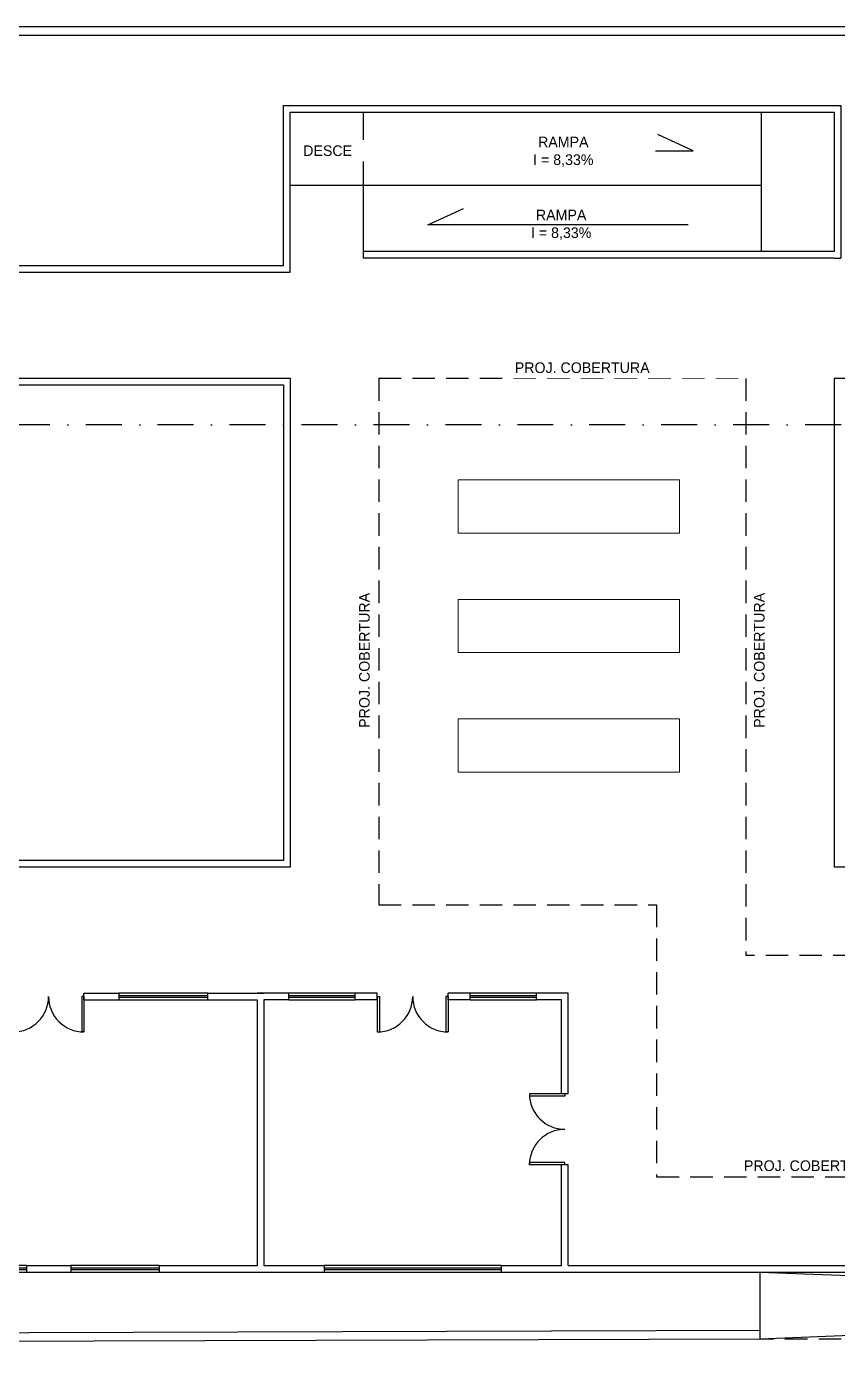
# Model space of a CAD drawing. Header units: centimetres. Extents: x 0 to 1084401, y -139216 to 99734.
# Drawn here: x 850842 to 852676, y -25076 to -22086 of the extents above; entities that cross this region are included whole.
import ezdxf

# ---------------------------------------------------------------- set-up
doc = ezdxf.new("R2010")
doc.units = ezdxf.units.CM
doc.header["$LTSCALE"] = 4
doc.linetypes.add('DASHDOT', pattern=[25.4, 12.7, -6.35, 0, -6.35])
doc.linetypes.add('HIDDENX2', pattern=[19.05, 12.7, -6.35])
for name, color, linetype in [('0.1', 1, 'Continuous'), ('0.2', 2, 'Continuous'), ('0.4', 4, 'Continuous'), ('0.6', 6, 'Continuous'), ('02-CONT', 2, 'Continuous'), ('B-CORTE', 4, 'DASHDOT'), ('C-TEXTO-02', 2, 'Continuous'), ('VISTA3', 3, 'Continuous')]:
    doc.layers.add(name, color=color, linetype=linetype)
doc.styles.add('Símbolos', font='ERASLGHT.TTF')

# ---------------------------------------------------------------- blocks, each defined once
blk = doc.blocks.new('1_00')
for p, q in [((-129.2, 59.1), (-129.2, 109.1)), ((-129.2, 109.1), (-126.2, 109.1)), ((-126.2, 59.1), (-126.2, 109.1)), ((-29.2, 109.1), (-32.2, 109.1)), ((-32.2, 59.1), (-32.2, 109.1)), ((-29.2, 59.1), (-29.2, 109.1)), ((-129.2, 59.1), (-126.2, 59.1)), ((-29.2, 59.1), (-32.2, 59.1))]:
    blk.add_line(p, q)
at = {"color": 1}
for centre, start, end in [((-129.2, 59.1), 0, 90), ((-29.2, 59.1), 90, 180)]:
    blk.add_arc(centre, 50, start, end, dxfattribs=at)

msp = doc.modelspace()

# ---------------------------------------------------------------- linework, layer by layer
at = {"layer": '0.1'}
for p, q in [((851603.217, -22279.58), (851603.217, -22594.576)), ((852503.217, -22279.58), (852503.217, -22594.576)), ((851438.217, -22444.576), (852503.217, -22444.576))]:
    msp.add_line(p, q, dxfattribs=at)
at = {"layer": '0.1', "linetype": 'HIDDENX2'}
for p, q in [((851638.217, -22881.112), (852468.217, -22881.112)), ((852468.217, -22881.112), (852468.217, -24185.58))]:
    msp.add_line(p, q, dxfattribs=at)
for points in [[(851638.217, -22881.112), (851638.217, -24070.58)], [(851638.217, -24070.58), (852266.62, -24070.58), (852266.62, -24685.58), (852945.217, -24685.58), (852945.217, -24185.58), (852468.217, -24185.58)], [(856341.463, -25041.884), (852500.92, -25052.383)]]:
    msp.add_lwpolyline(points, dxfattribs=at)
at = {"layer": '0.1', "lineweight": 9}
for points in [[(851818.217, -23230.846), (852318.217, -23230.846), (852318.217, -23110.846), (851818.217, -23110.846)], [(851818.217, -23500.846), (852318.217, -23500.846), (852318.217, -23380.846), (851818.217, -23380.846)], [(851818.217, -23770.846), (852318.217, -23770.846), (852318.217, -23650.846), (851818.217, -23650.846)]]:
    msp.add_lwpolyline(points, close=True, dxfattribs=at)
at = {"layer": '0.2'}
for p, q in [((851251.818, -24270.58), (851051.818, -24270.58)), ((851585.019, -24270.58), (851435.019, -24270.58)), ((851995.019, -24270.58), (851845.019, -24270.58)), ((851251.818, -24276.58), (851051.818, -24276.58)), ((851051.818, -24279.58), (851251.818, -24279.58)), ((851051.818, -24285.58), (851251.818, -24285.58)), ((851585.019, -24276.58), (851435.019, -24276.58)), ((851435.019, -24279.58), (851585.019, -24279.58)), ((851435.019, -24285.58), (851585.019, -24285.58)), ((851995.019, -24276.58), (851845.019, -24276.58)), ((851845.019, -24279.58), (851995.019, -24279.58)), ((851845.019, -24285.58), (851995.019, -24285.58)), ((850841.818, -24885.58), (850641.818, -24885.58)), ((850841.818, -24891.58), (850641.818, -24891.58)), ((850641.818, -24894.58), (850841.818, -24894.58)), ((850641.818, -24900.58), (850841.818, -24900.58)), ((851141.818, -24885.58), (850941.818, -24885.58)), ((851141.818, -24891.58), (850941.818, -24891.58)), ((850941.818, -24894.58), (851141.818, -24894.58)), ((850941.818, -24900.58), (851141.818, -24900.58)), ((851915.019, -24885.58), (851515.019, -24885.58)), ((851915.019, -24891.58), (851515.019, -24891.58)), ((851515.019, -24894.58), (851915.019, -24894.58)), ((851515.019, -24900.58), (851915.019, -24900.58)), ((852500.92, -25052.383), (852500.92, -24900.678, 72875.6))]:
    msp.add_line(p, q, dxfattribs=at)
at = {"layer": '0.4'}
for p, q in [((856255.217, -24900.58), (852500.92, -25052.383)), ((852500.92, -24900.678, 72875.6), (856341.463, -25041.884))]:
    msp.add_line(p, q, dxfattribs=at)
for points in [[(852500.92, -25032.382), (848485.208, -25045.147)], [(852500.92, -25052.383), (848485.208, -25064.454)]]:
    msp.add_lwpolyline(points, dxfattribs=at)
at = {"layer": '0.6'}
for p, q in [((852668.217, -22594.576), (851603.217, -22594.576)), ((851603.217, -22594.576), (851603.217, -22609.576)), ((852668.217, -22609.576), (851603.217, -22609.576)), ((852668.217, -22609.576), (852683.217, -22609.576)), ((850028.984, -22896.112), (851423.217, -22896.112)), ((852668.217, -22881.112), (852888.217, -22881.112)), ((852668.217, -22896.112), (852668.217, -23985.58)), ((853145.217, -23985.58), (852668.217, -23985.58)), ((850971.818, -24270.58), (851051.818, -24270.58)), ((850971.818, -24285.58), (850971.818, -24270.58)), ((851051.818, -24285.58), (851051.818, -24270.58)), ((851251.818, -24270.58), (851378.418, -24270.58)), ((851251.818, -24285.58), (851251.818, -24270.58)), ((851435.019, -24285.58), (851435.019, -24270.58)), ((851585.019, -24285.58), (851585.019, -24270.58)), ((851635.019, -24285.58), (851635.019, -24270.58)), ((851795.019, -24285.58), (851795.019, -24270.58)), ((851845.019, -24285.58), (851845.019, -24270.58)), ((851995.019, -24285.58), (851995.019, -24270.58)), ((850971.818, -24285.58), (851051.818, -24285.58)), ((851251.818, -24285.58), (851363.418, -24285.58)), ((852066.62, -24498.08), (852051.62, -24498.08)), ((852066.62, -24658.08), (852051.62, -24658.08)), ((850841.818, -24885.58), (850941.818, -24885.58)), ((850841.818, -24885.58), (850841.818, -24900.58)), ((850841.818, -24900.58), (850941.818, -24900.58)), ((850941.818, -24885.58), (850941.818, -24900.58)), ((851141.818, -24885.58), (851363.418, -24885.58)), ((851141.818, -24885.58), (851141.818, -24900.58)), ((851141.818, -24900.58), (851363.418, -24900.58)), ((851515.019, -24885.58), (851515.019, -24900.58)), ((851915.019, -24885.58), (851915.019, -24900.58)), ((852066.62, -24885.58), (853145.217, -24885.58)), ((852066.62, -24900.58), (853145.217, -24900.58))]:
    msp.add_line(p, q, dxfattribs=at)
for points in [[(850028.984, -22881.112), (851438.217, -22881.112), (851438.217, -23985.58), (850420.217, -23985.58), (850420.217, -24270.58)], [(851423.217, -22896.112), (851423.217, -23970.58), (850405.217, -23970.58), (850405.217, -24900.58)], [(852668.217, -22881.112), (852668.217, -22896.112)], [(851435.019, -24270.58), (851363.418, -24270.58)], [(851635.019, -24270.58), (851585.019, -24270.58)], [(851845.019, -24270.58), (851795.019, -24270.58)], [(852066.62, -24498.08), (852066.62, -24270.58), (851995.019, -24270.58)], [(851363.418, -24285.58), (851363.418, -24885.58)], [(851435.019, -24285.58), (851378.418, -24285.58), (851378.418, -24885.58), (851515.019, -24885.58)], [(851635.019, -24285.58), (851585.019, -24285.58)], [(851845.019, -24285.58), (851795.019, -24285.58)], [(852051.62, -24498.08), (852051.62, -24285.58), (851995.019, -24285.58)], [(851915.019, -24885.58), (852051.62, -24885.58), (852051.62, -24658.08)], [(852066.62, -24885.58), (852066.62, -24658.08)], [(851363.418, -24900.58), (851515.019, -24900.58)], [(851915.019, -24900.58), (852066.62, -24900.58)]]:
    msp.add_lwpolyline(points, dxfattribs=at)
at = {"layer": 'B-CORTE', "ltscale": 1.6}
msp.add_line((857238.195, -22985.897), (843929.85, -22985.897), dxfattribs=at)
at = {"layer": 'VISTA3'}
msp.add_lwpolyline([(851811.391, -22367.305), (852349.28, -22367.305), (852269.208, -22330.553)], dxfattribs=at)

# ---------------------------------------------------------------- block references
at = {"layer": '02-CONT', "xscale": 1.599999999999993, "yscale": 1.599999999999993, "zscale": 1.599999999999993}
for p, rotation in [((850765.141, -24183.596), 180), ((851588.342, -24183.596), 180), ((852153.604, -24451.403), 89.99999999999999)]:
    msp.add_blockref('1_00', p, dxfattribs=dict(at, rotation=rotation))

# ---------------------------------------------------------------- texts
at = {"layer": 'C-TEXTO-02', "insert": (851854.887, -22500.136), "char_height": 24, "width": 391.80878, "attachment_point": 1, "style": 'Símbolos', "bg_fill": 2}
msp.add_mtext('\\pxqc;RAMPA\\PI = 8,33%', dxfattribs=at)

# ---------------------------------------------------------------- next in the draw order: linework, layer by layer
at = {"layer": 'VISTA3'}
msp.add_lwpolyline([(852337.691, -22534.271), (851749.541, -22534.271), (851829.613, -22497.519)], dxfattribs=at)

# ---------------------------------------------------------------- next in the draw order: texts
at = {"layer": 'C-TEXTO-02', "char_height": 24, "style": 'Símbolos', "bg_fill": 2}
for s, insert, width, attachment_point in [('\\pxqc;RAMPA\\PI = 8,33%', (852251.547, -22335.136), 391.80878, 3), ('PROJ. COBERTURA', (851945.975, -22845.153), 536.35929, 1), ('PROJ. COBERTURA', (852464.002, -24648.254), 536.35929, 1)]:
    msp.add_mtext(s, dxfattribs=dict(at, insert=insert, width=width, attachment_point=attachment_point))
at = {"layer": 'C-TEXTO-02', "char_height": 24, "width": 536.35929, "attachment_point": 1, "rotation": 90, "style": 'Símbolos', "bg_fill": 2}
for insert in [(851593.924, -23670.891), (852486.713, -23670.891)]:
    msp.add_mtext('PROJ. COBERTURA', dxfattribs=dict(at, insert=insert))

# ---------------------------------------------------------------- next in the draw order: linework, layer by layer
at = {"layer": '0.6'}
for points in [[(850028.984, -22626.115), (851423.217, -22626.115), (851423.217, -22264.58), (852683.217, -22264.58), (852683.217, -22609.576)], [(850028.984, -22641.115), (851438.217, -22641.115), (851438.217, -22279.58), (852668.217, -22279.58), (852668.217, -22594.576)]]:
    msp.add_lwpolyline(points, dxfattribs=at)

# ---------------------------------------------------------------- next in the draw order: texts
at = {"layer": 'C-TEXTO-02', "insert": (851467.513, -22354.832), "char_height": 24, "width": 391.80878, "attachment_point": 1, "style": 'Símbolos', "bg_fill": 2}
msp.add_mtext('DESCE', dxfattribs=at)

# ---------------------------------------------------------------- next in the draw order: linework, layer by layer
at = {"layer": '0.4'}
for points in [[(844003.761, -25075.611), (843984.159, -25075.665), (844366.045, -22086.115), (857366.485, -22086.115), (856528.555, -24502.383)], [(844006.885, -25055.603), (844383.653, -22106.115), (857338.381, -22106.115), (856514.322, -24482.383)]]:
    msp.add_lwpolyline(points, dxfattribs=at)

doc.saveas('drawing.dxf')
